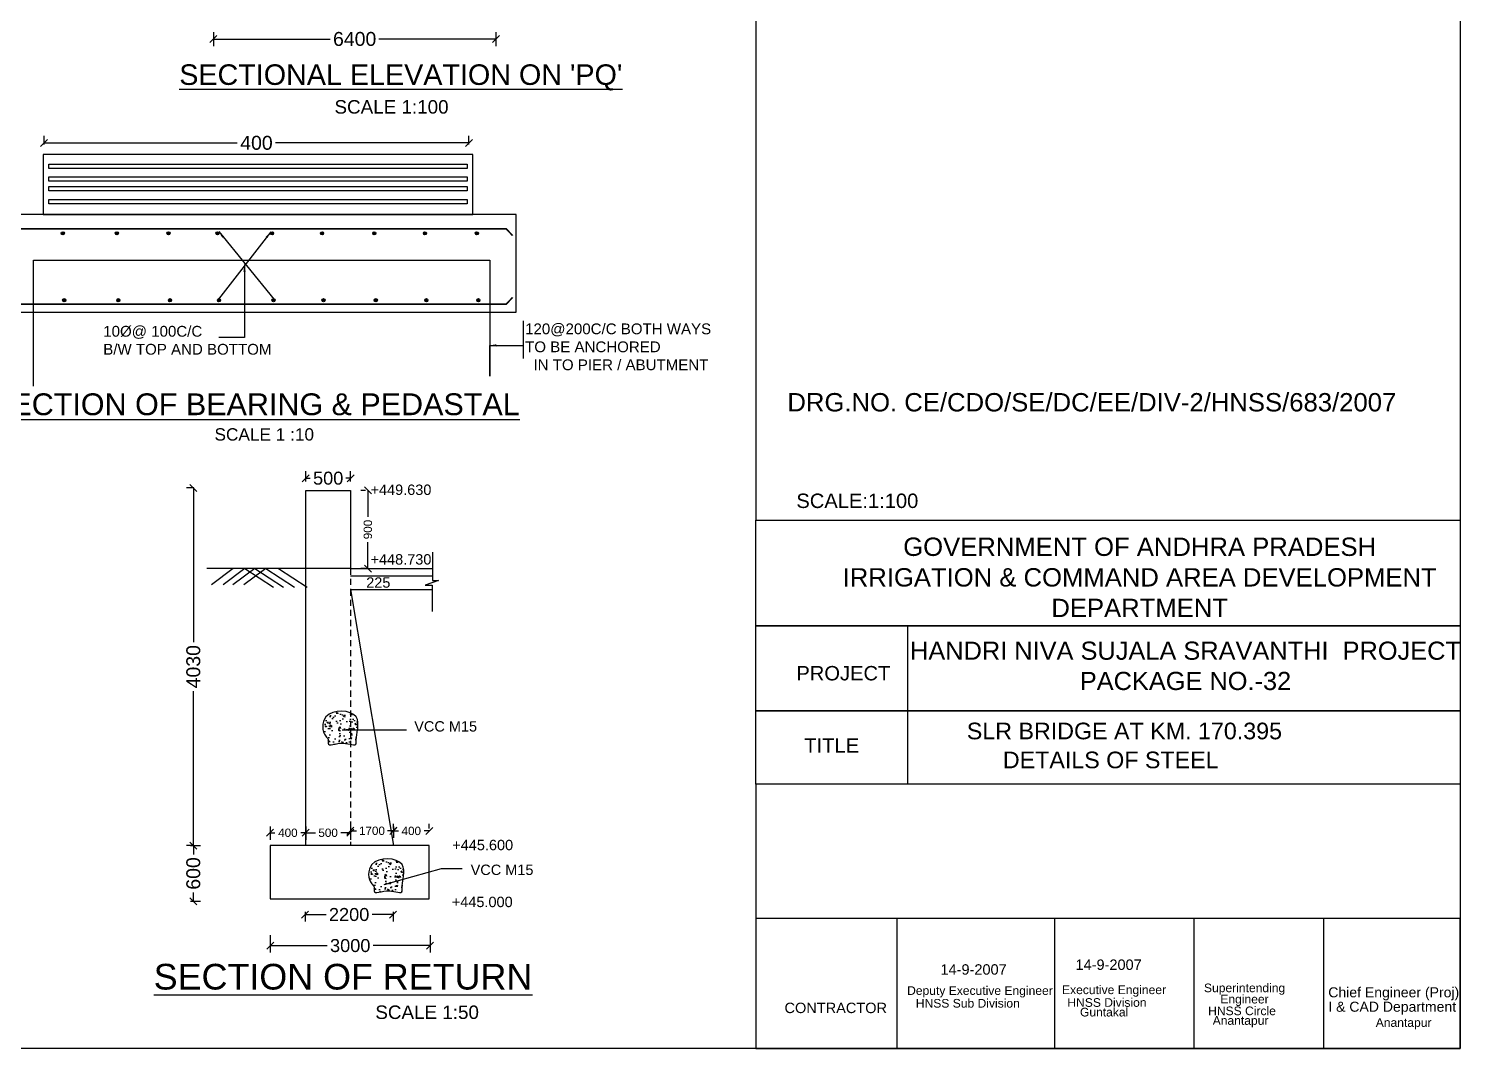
# Model space of a CAD drawing. Header units: inches. Extents: x 19265.7 to 19362, y 19045.1 to 19108.4.
# Drawn here: x 19325.24 to 19361.95, y 19045.12 to 19071.27 of the extents above; entities that cross this region are included whole.
import ezdxf

# ---------------------------------------------------------------- set-up
doc = ezdxf.new("R2010")
doc.units = ezdxf.units.IN
doc.header["$MEASUREMENT"] = 0
doc.linetypes.add('HIDDEN', pattern=[9.525, 6.35, -3.175])
for name, color, linetype in [('DIMENSION', 255, 'Continuous'), ('DRAWING', 2, 'Continuous'), ('HATCH', 7, 'Continuous'), ('TEXT', 255, 'Continuous')]:
    doc.layers.add(name, color=color, linetype=linetype)
doc.styles.get("Standard").update_dxf_attribs({"font": 'arial.ttf'})
doc.dimstyles.get("Standard").update_dxf_attribs({"dimtxt": 0.18, "dimasz": 0.18, "dimexe": 0.18, "dimexo": 0.0625, "dimgap": 0.09, "dimtad": 0, "dimtih": 1, "dimtoh": 1, "dimdec": 4, "dimzin": 0, "dimdsep": 46, "dimtxsty": 'Standard', "dimcen": 0.09, "dimadec": 0, "dimazin": 0, "dimtfac": 1, "dimtdec": 4, "dimtofl": 0, "dimtmove": 0, "dimatfit": 3, "dimfxl": 1, "dimtolj": 1, "dimtzin": 0, "dimarcsym": 0})

# ---------------------------------------------------------------- blocks, each defined once
blk = doc.blocks.new('_Oblique')
at = {"color": 0, "linetype": 'ByBlock', "lineweight": -2}
blk.add_line((-0.5, -0.5), (0.5, 0.5), dxfattribs=at)
blk = doc.blocks.new('*D92')
at = {"layer": 'Defpoints', "color": 0, "transparency": 16777216}
for p in [(19329.979, 19071.244), (19337.222, 19071.244), (19337.222, 19071.006)]:
    blk.add_point(p, dxfattribs=at)
at = {"layer": 'DIMENSION', "color": 0, "lineweight": -2, "transparency": 16777216}
for p, q in [((19329.979, 19071.181), (19329.979, 19070.826)), ((19337.222, 19071.181), (19337.222, 19070.826)), ((19329.979, 19071.006), (19332.977, 19071.006)), ((19337.222, 19071.006), (19334.224, 19071.006))]:
    blk.add_line(p, q, dxfattribs=at)
at = {"layer": 'DIMENSION', "color": 0, "lineweight": -2, "transparency": 16777216, "xscale": 0.18, "yscale": 0.18, "zscale": 0.18, "rotation": 180}
blk.add_blockref('_Oblique', (19329.979, 19071.006), dxfattribs=at)
at = {"layer": 'DIMENSION', "color": 0, "lineweight": -2, "transparency": 16777216, "xscale": 0.18, "yscale": 0.18, "zscale": 0.18}
blk.add_blockref('_Oblique', (19337.222, 19071.006), dxfattribs=at)
at = {"layer": 'DIMENSION', "color": 0, "transparency": 16777216, "insert": (19333.601, 19071.006), "char_height": 0.3571, "attachment_point": 5}
blk.add_mtext('\\A1;6400', dxfattribs=at)
blk = doc.blocks.new('*D111')
at = {"layer": 'Defpoints', "color": 0, "transparency": 16777216}
for p in [(19325.637, 19068.235), (19336.529, 19068.342), (19336.529, 19068.235)]:
    blk.add_point(p, dxfattribs=at)
at = {"layer": 'DIMENSION', "color": 0, "lineweight": -2, "transparency": 16777216}
for p, q in [((19325.637, 19068.298), (19325.637, 19068.522)), ((19325.637, 19068.342), (19330.592, 19068.342)), ((19336.529, 19068.342), (19331.574, 19068.342)), ((19336.529, 19068.298), (19336.529, 19068.522))]:
    blk.add_line(p, q, dxfattribs=at)
at = {"layer": 'DIMENSION', "color": 0, "lineweight": -2, "transparency": 16777216, "xscale": 0.18, "yscale": 0.18, "zscale": 0.18, "rotation": 180}
blk.add_blockref('_Oblique', (19325.637, 19068.342), dxfattribs=at)
at = {"layer": 'DIMENSION', "color": 0, "lineweight": -2, "transparency": 16777216, "xscale": 0.18, "yscale": 0.18, "zscale": 0.18}
blk.add_blockref('_Oblique', (19336.529, 19068.342), dxfattribs=at)
at = {"layer": 'DIMENSION', "color": 0, "transparency": 16777216, "insert": (19331.083, 19068.342), "char_height": 0.3571, "attachment_point": 5}
blk.add_mtext('\\A1;400', dxfattribs=at)
blk = doc.blocks.new('*D124')
at = {"layer": 'Defpoints', "color": 0, "transparency": 16777216}
for p in [(19331.438, 19048.087), (19335.536, 19048.087), (19335.536, 19047.756)]:
    blk.add_point(p, dxfattribs=at)
at = {"layer": 'DIMENSION', "color": 0, "lineweight": -2, "transparency": 16777216}
for p, q in [((19331.438, 19048.024), (19331.438, 19047.576)), ((19335.536, 19048.024), (19335.536, 19047.576)), ((19331.438, 19047.756), (19332.9, 19047.756)), ((19335.536, 19047.756), (19334.074, 19047.756))]:
    blk.add_line(p, q, dxfattribs=at)
at = {"layer": 'DIMENSION', "color": 0, "lineweight": -2, "transparency": 16777216, "xscale": 0.18, "yscale": 0.18, "zscale": 0.18, "rotation": 180}
blk.add_blockref('_Oblique', (19331.438, 19047.756), dxfattribs=at)
at = {"layer": 'DIMENSION', "color": 0, "lineweight": -2, "transparency": 16777216, "xscale": 0.18, "yscale": 0.18, "zscale": 0.18}
blk.add_blockref('_Oblique', (19335.536, 19047.756), dxfattribs=at)
at = {"layer": 'DIMENSION', "color": 0, "transparency": 16777216, "insert": (19333.487, 19047.756), "char_height": 0.3333, "attachment_point": 5}
blk.add_mtext('\\A1;3000', dxfattribs=at)
blk = doc.blocks.new('*D125')
at = {"layer": 'Defpoints', "color": 0, "transparency": 16777216}
for p in [(19332.331, 19048.681), (19334.587, 19048.681), (19334.587, 19048.552)]:
    blk.add_point(p, dxfattribs=at)
at = {"layer": 'DIMENSION', "color": 0, "lineweight": -2, "transparency": 16777216}
for p, q in [((19332.331, 19048.619), (19332.331, 19048.372)), ((19332.331, 19048.552), (19332.869, 19048.552)), ((19334.587, 19048.552), (19334.049, 19048.552)), ((19334.587, 19048.619), (19334.587, 19048.372))]:
    blk.add_line(p, q, dxfattribs=at)
at = {"layer": 'DIMENSION', "color": 0, "lineweight": -2, "transparency": 16777216, "xscale": 0.18, "yscale": 0.18, "zscale": 0.18, "rotation": 180}
blk.add_blockref('_Oblique', (19332.331, 19048.552), dxfattribs=at)
at = {"layer": 'DIMENSION', "color": 0, "lineweight": -2, "transparency": 16777216, "xscale": 0.18, "yscale": 0.18, "zscale": 0.18}
blk.add_blockref('_Oblique', (19334.587, 19048.552), dxfattribs=at)
at = {"layer": 'DIMENSION', "color": 0, "transparency": 16777216, "insert": (19333.459, 19048.552), "char_height": 0.3333, "attachment_point": 5}
blk.add_mtext('\\A1;2200', dxfattribs=at)
blk = doc.blocks.new('*D126')
at = {"layer": 'Defpoints', "color": 0, "transparency": 16777216}
for p in [(19331.432, 19050.872), (19332.346, 19050.872), (19332.346, 19050.649)]:
    blk.add_point(p, dxfattribs=at)
at = {"layer": 'DIMENSION', "color": 0, "lineweight": -2, "transparency": 16777216}
for p, q in [((19331.432, 19050.809), (19331.432, 19050.469)), ((19331.432, 19050.649), (19331.558, 19050.649)), ((19332.346, 19050.649), (19332.219, 19050.649)), ((19332.346, 19050.809), (19332.346, 19050.469))]:
    blk.add_line(p, q, dxfattribs=at)
at = {"layer": 'DIMENSION', "color": 0, "lineweight": -2, "transparency": 16777216, "xscale": 0.18, "yscale": 0.18, "zscale": 0.18, "rotation": 180}
blk.add_blockref('_Oblique', (19331.432, 19050.649), dxfattribs=at)
at = {"layer": 'DIMENSION', "color": 0, "lineweight": -2, "transparency": 16777216, "xscale": 0.18, "yscale": 0.18, "zscale": 0.18}
blk.add_blockref('_Oblique', (19332.346, 19050.649), dxfattribs=at)
at = {"layer": 'DIMENSION', "color": 0, "transparency": 16777216, "insert": (19331.889, 19050.649), "char_height": 0.2143, "attachment_point": 5}
blk.add_mtext('\\A1;400', dxfattribs=at)
blk = doc.blocks.new('*D127')
at = {"layer": 'Defpoints', "color": 0, "transparency": 16777216}
for p in [(19332.346, 19050.872), (19333.494, 19050.872), (19333.494, 19050.649)]:
    blk.add_point(p, dxfattribs=at)
at = {"layer": 'DIMENSION', "color": 0, "lineweight": -2, "transparency": 16777216}
for p, q in [((19332.346, 19050.809), (19332.346, 19050.469)), ((19332.346, 19050.649), (19332.594, 19050.649)), ((19333.494, 19050.649), (19333.246, 19050.649)), ((19333.494, 19050.809), (19333.494, 19050.469))]:
    blk.add_line(p, q, dxfattribs=at)
at = {"layer": 'DIMENSION', "color": 0, "lineweight": -2, "transparency": 16777216, "xscale": 0.18, "yscale": 0.18, "zscale": 0.18, "rotation": 180}
blk.add_blockref('_Oblique', (19332.346, 19050.649), dxfattribs=at)
at = {"layer": 'DIMENSION', "color": 0, "lineweight": -2, "transparency": 16777216, "xscale": 0.18, "yscale": 0.18, "zscale": 0.18}
blk.add_blockref('_Oblique', (19333.494, 19050.649), dxfattribs=at)
at = {"layer": 'DIMENSION', "color": 0, "transparency": 16777216, "insert": (19332.92, 19050.649), "char_height": 0.2143, "attachment_point": 5}
blk.add_mtext('\\A1;500', dxfattribs=at)
blk = doc.blocks.new('*D128')
at = {"layer": 'Defpoints', "color": 0, "transparency": 16777216}
for p in [(19333.494, 19050.872), (19334.594, 19050.872), (19334.594, 19050.7)]:
    blk.add_point(p, dxfattribs=at)
at = {"layer": 'DIMENSION', "color": 0, "lineweight": -2, "transparency": 16777216}
for p, q in [((19333.494, 19050.809), (19333.494, 19050.52)), ((19333.494, 19050.7), (19333.644, 19050.7)), ((19334.594, 19050.7), (19334.443, 19050.7)), ((19334.594, 19050.809), (19334.594, 19050.52))]:
    blk.add_line(p, q, dxfattribs=at)
at = {"layer": 'DIMENSION', "color": 0, "lineweight": -2, "transparency": 16777216, "xscale": 0.18, "yscale": 0.18, "zscale": 0.18, "rotation": 180}
blk.add_blockref('_Oblique', (19333.494, 19050.7), dxfattribs=at)
at = {"layer": 'DIMENSION', "color": 0, "lineweight": -2, "transparency": 16777216, "xscale": 0.18, "yscale": 0.18, "zscale": 0.18}
blk.add_blockref('_Oblique', (19334.594, 19050.7), dxfattribs=at)
at = {"layer": 'DIMENSION', "color": 0, "transparency": 16777216, "insert": (19334.044, 19050.7), "char_height": 0.2143, "attachment_point": 5}
blk.add_mtext('\\A1;1700', dxfattribs=at)
blk = doc.blocks.new('*D129')
at = {"layer": 'Defpoints', "color": 0, "transparency": 16777216}
for p in [(19334.594, 19050.697), (19335.513, 19050.697), (19335.513, 19050.697)]:
    blk.add_point(p, dxfattribs=at)
at = {"layer": 'DIMENSION', "color": 0, "lineweight": -2, "transparency": 16777216}
for p, q in [((19334.594, 19050.759), (19334.594, 19050.877)), ((19334.594, 19050.697), (19334.723, 19050.697)), ((19335.513, 19050.697), (19335.384, 19050.697)), ((19335.513, 19050.759), (19335.513, 19050.877))]:
    blk.add_line(p, q, dxfattribs=at)
at = {"layer": 'DIMENSION', "color": 0, "lineweight": -2, "transparency": 16777216, "xscale": 0.18, "yscale": 0.18, "zscale": 0.18, "rotation": 180}
blk.add_blockref('_Oblique', (19334.594, 19050.697), dxfattribs=at)
at = {"layer": 'DIMENSION', "color": 0, "lineweight": -2, "transparency": 16777216, "xscale": 0.18, "yscale": 0.18, "zscale": 0.18}
blk.add_blockref('_Oblique', (19335.513, 19050.697), dxfattribs=at)
at = {"layer": 'DIMENSION', "color": 0, "transparency": 16777216, "insert": (19335.053, 19050.697), "char_height": 0.2143, "attachment_point": 5}
blk.add_mtext('\\A1;400', dxfattribs=at)
blk = doc.blocks.new('*D130')
at = {"layer": 'Defpoints', "color": 0, "transparency": 16777216}
for p in [(19333.94, 19059.43), (19333.94, 19057.425), (19333.94, 19057.425)]:
    blk.add_point(p, dxfattribs=at)
at = {"layer": 'DIMENSION', "color": 0, "lineweight": -2, "transparency": 16777216}
for p, q in [((19333.878, 19059.43), (19333.76, 19059.43)), ((19333.94, 19059.43), (19333.94, 19058.754)), ((19333.94, 19057.425), (19333.94, 19058.101)), ((19333.878, 19057.425), (19333.76, 19057.425))]:
    blk.add_line(p, q, dxfattribs=at)
at = {"layer": 'DIMENSION', "color": 0, "lineweight": -2, "transparency": 16777216, "xscale": 0.18, "yscale": 0.18, "zscale": 0.18}
for p, rotation in [((19333.94, 19059.43), 90), ((19333.94, 19057.425), 270)]:
    blk.add_blockref('_Oblique', p, dxfattribs=dict(at, rotation=rotation))
at = {"layer": 'DIMENSION', "color": 0, "transparency": 16777216, "insert": (19333.94, 19058.427), "char_height": 0.2143, "attachment_point": 5, "rotation": 90}
blk.add_mtext('\\A1;900', dxfattribs=at)
blk = doc.blocks.new('*D131')
at = {"layer": 'Defpoints', "color": 0, "transparency": 16777216}
for p in [(19333.497, 19059.742), (19332.346, 19059.596), (19333.497, 19059.596)]:
    blk.add_point(p, dxfattribs=at)
at = {"layer": 'DIMENSION', "color": 0, "lineweight": -2, "transparency": 16777216}
for p, q in [((19332.346, 19059.659), (19332.346, 19059.922)), ((19332.346, 19059.742), (19332.464, 19059.742)), ((19333.497, 19059.742), (19333.379, 19059.742)), ((19333.497, 19059.659), (19333.497, 19059.922))]:
    blk.add_line(p, q, dxfattribs=at)
at = {"layer": 'DIMENSION', "color": 0, "lineweight": -2, "transparency": 16777216, "xscale": 0.18, "yscale": 0.18, "zscale": 0.18, "rotation": 180}
blk.add_blockref('_Oblique', (19332.346, 19059.742), dxfattribs=at)
at = {"layer": 'DIMENSION', "color": 0, "lineweight": -2, "transparency": 16777216, "xscale": 0.18, "yscale": 0.18, "zscale": 0.18}
blk.add_blockref('_Oblique', (19333.497, 19059.742), dxfattribs=at)
at = {"layer": 'DIMENSION', "color": 0, "transparency": 16777216, "insert": (19332.922, 19059.742), "char_height": 0.3333, "attachment_point": 5}
blk.add_mtext('\\A1;500', dxfattribs=at)
blk = doc.blocks.new('*D132')
at = {"layer": 'Defpoints', "color": 0, "transparency": 16777216}
for p in [(19329.542, 19059.495), (19329.465, 19050.322), (19329.542, 19050.322)]:
    blk.add_point(p, dxfattribs=at)
at = {"layer": 'DIMENSION', "color": 0, "lineweight": -2, "transparency": 16777216}
for p, q in [((19329.479, 19059.495), (19329.285, 19059.495)), ((19329.465, 19059.495), (19329.465, 19055.538)), ((19329.465, 19050.322), (19329.465, 19054.279)), ((19329.479, 19050.322), (19329.285, 19050.322))]:
    blk.add_line(p, q, dxfattribs=at)
at = {"layer": 'DIMENSION', "color": 0, "lineweight": -2, "transparency": 16777216, "xscale": 0.18, "yscale": 0.18, "zscale": 0.18}
for p, rotation in [((19329.465, 19059.495), 90), ((19329.465, 19050.322), 270)]:
    blk.add_blockref('_Oblique', p, dxfattribs=dict(at, rotation=rotation))
at = {"layer": 'DIMENSION', "color": 0, "transparency": 16777216, "insert": (19329.465, 19054.909), "char_height": 0.3571, "attachment_point": 5, "rotation": 90}
blk.add_mtext('\\A1;4030', dxfattribs=at)
blk = doc.blocks.new('*D133')
at = {"layer": 'Defpoints', "color": 0, "transparency": 16777216}
for p in [(19329.328, 19050.322), (19329.328, 19048.892), (19329.465, 19048.892)]:
    blk.add_point(p, dxfattribs=at)
at = {"layer": 'DIMENSION', "color": 0, "lineweight": -2, "transparency": 16777216}
for p, q in [((19329.39, 19050.322), (19329.645, 19050.322)), ((19329.465, 19050.322), (19329.465, 19050.092)), ((19329.465, 19048.892), (19329.465, 19049.122)), ((19329.39, 19048.892), (19329.645, 19048.892))]:
    blk.add_line(p, q, dxfattribs=at)
at = {"layer": 'DIMENSION', "color": 0, "lineweight": -2, "transparency": 16777216, "xscale": 0.18, "yscale": 0.18, "zscale": 0.18}
for p, rotation in [((19329.465, 19050.322), 90), ((19329.465, 19048.892), 270)]:
    blk.add_blockref('_Oblique', p, dxfattribs=dict(at, rotation=rotation))
at = {"layer": 'DIMENSION', "color": 0, "transparency": 16777216, "insert": (19329.465, 19049.607), "char_height": 0.3571, "attachment_point": 5, "rotation": 90}
blk.add_mtext('\\A1;600', dxfattribs=at)

msp = doc.modelspace()

# ---------------------------------------------------------------- hatches: boundary and pattern name
at = {"layer": 'HATCH'}
for points in [[(19326.15777, 19066.02355, 1), (19326.07607, 19066.02355, 1)], [(19327.54335, 19066.02355, 1), (19327.46164, 19066.02355, 1)], [(19328.86769, 19066.02355, 1), (19328.78598, 19066.02355, 1)], [(19330.12414, 19066.02355, 1), (19330.04244, 19066.02355, 1)], [(19331.52256, 19066.02355, 1), (19331.44086, 19066.02355, 1)], [(19332.80614, 19066.02355, 1), (19332.72443, 19066.02355, 1)], [(19334.14538, 19066.02355, 1), (19334.06367, 19066.02355, 1)], [(19335.44382, 19066.02355, 1), (19335.36212, 19066.02355, 1)], [(19336.77621, 19066.02355, 1), (19336.69451, 19066.02355, 1)], [(19326.1955, 19064.30756, 1), (19326.1138, 19064.30756, 1)], [(19327.58108, 19064.30756, 1), (19327.49937, 19064.30756, 1)], [(19328.90542, 19064.30756, 1), (19328.82371, 19064.30756, 1)], [(19330.16187, 19064.30756, 1), (19330.08016, 19064.30756, 1)], [(19331.56029, 19064.30756, 1), (19331.47859, 19064.30756, 1)], [(19332.84386, 19064.30756, 1), (19332.76216, 19064.30756, 1)], [(19334.18311, 19064.30756, 1), (19334.1014, 19064.30756, 1)], [(19335.48155, 19064.30756, 1), (19335.39984, 19064.30756, 1)], [(19336.81394, 19064.30756, 1), (19336.73223, 19064.30756, 1)]]:
    msp.add_hatch(color=256, dxfattribs=at).paths.add_polyline_path(points)
h = msp.add_hatch(dxfattribs=at)
h.set_pattern_fill('AR-CONC', color=256, scale=0.05, style=0)
h.set_pattern_definition([(50, (-1.17806, 3.78603), (0.3586300913, -0.0313760675), [0.0375, -0.4125]), (355, (-1.17806, 3.78603), (-0.069375667, 0.376096067), [0.03, -0.33]), (100.4514, (-1.14817, 3.7834), (0.289254691, 0.344719771), [0.031870095, -0.350571056]), (46.1842, (-1.17806, 3.88603), (0.533620524, -0.082759507), [0.05625, -0.61875]), (96.6356, (-1.1336, 3.87913), (0.467331353, 0.487058935), [0.047805144, -0.5258565]), (351.1842, (-1.17806, 3.88603), (0.467330973, 0.4870593), [0.045, -0.495]), (21, (-1.12806, 3.86103), (0.298453526, -0.2013094453), [0.0375, -0.4125]), (326, (-1.12806, 3.86103), (0.121657666, 0.3625750225), [0.03, -0.33]), (71.4514, (-1.1032, 3.84425), (0.4201113143, 0.1612652484), [0.031870095, -0.350571056]), (37.5, (-1.17806, 3.78603), (0.00607992766, 0.1664469269), [0, -0.326, 0, -0.335, 0, -0.33125]), (7.5, (-1.17806, 3.78603), (0.1315347687, 0.1972058559), [0, -0.191, 0, -0.3185, 0, -0.12625]), (327.5, (-1.28956, 3.78603), (0.2669112181, -0.0112774359), [0, -0.125, 0, -0.39, 0, -0.5175]), (317.5, (-1.33956, 3.78603), (0.2915930847, 0.0500524912), [0, -0.1625, 0, -0.259, 0, -0.3675])])
edge = h.paths.add_edge_path()
edge.add_spline(control_points=[(19332.86486, 19053.12423), (19332.75464, 19053.24748), (19332.7455, 19053.85195), (19333.88896, 19053.78236), (19333.62802, 19053.1942), (19333.64633, 19052.84242), (19333.28144, 19053.05052), (19332.87981, 19052.81691), (19332.9358, 19053.05137), (19332.88652, 19053.1), (19332.86486, 19053.12423)], knot_values=[0, 0, 0, 0, 0.49602842, 1.27059718, 1.90954907, 1.94213602, 2.27211119, 2.66245689, 2.75695177, 2.85445229, 2.85445229, 2.85445229, 2.85445229], degree=3, periodic=0)
h = msp.add_hatch(dxfattribs=at)
h.set_pattern_fill('AR-CONC', color=256, scale=0.05, style=0)
h.set_pattern_definition([(50, (0, 0), (0.3586300913, -0.0313760675), [0.0375, -0.4125]), (355, (0, 0), (-0.069375667, 0.376096067), [0.03, -0.33]), (100.4514, (0.0299, -0.0026), (0.289254691, 0.344719771), [0.031870095, -0.350571056]), (46.1842, (0, 0.1), (0.533620524, -0.082759507), [0.05625, -0.61875]), (96.6356, (0.04447, 0.0931), (0.467331353, 0.487058935), [0.047805144, -0.5258565]), (351.1842, (0, 0.1), (0.467330973, 0.4870593), [0.045, -0.495]), (21, (0.05, 0.075), (0.298453526, -0.2013094453), [0.0375, -0.4125]), (326, (0.05, 0.075), (0.121657666, 0.3625750225), [0.03, -0.33]), (71.4514, (0.07487, 0.05822), (0.4201113143, 0.1612652484), [0.031870095, -0.350571056]), (37.5, (0, 0), (0.00607992766, 0.1664469269), [0, -0.326, 0, -0.335, 0, -0.33125]), (7.5, (0, 0), (0.1315347687, 0.1972058559), [0, -0.191, 0, -0.3185, 0, -0.12625]), (327.5, (-0.1115, 0), (0.2669112181, -0.0112774359), [0, -0.125, 0, -0.39, 0, -0.5175]), (317.5, (-0.1615, 0), (0.2915930847, 0.0500524912), [0, -0.1625, 0, -0.259, 0, -0.3675])])
edge = h.paths.add_edge_path()
edge.add_spline(control_points=[(19334.04291, 19049.3382), (19333.9327, 19049.46145), (19333.92356, 19050.06592), (19335.06702, 19049.99633), (19334.80608, 19049.40817), (19334.82439, 19049.0564), (19334.4595, 19049.26449), (19334.05787, 19049.03088), (19334.11386, 19049.26534), (19334.06458, 19049.31397), (19334.04291, 19049.3382)], knot_values=[0, 0, 0, 0, 0.49602842, 1.27059718, 1.90954907, 1.94213602, 2.27211119, 2.66245689, 2.75695177, 2.85445229, 2.85445229, 2.85445229, 2.85445229], degree=3, periodic=0)

# ---------------------------------------------------------------- linework, layer by layer
at = {"layer": 'DIMENSION', "ltscale": 0.02}
for points in [[(19343.88602, 19091.87621), (19343.88602, 19058.66706)], [(19361.94423, 19052.9872), (19361.94423, 19048.45006)], [(19343.88602, 19051.89414), (19343.88602, 19048.45006)], [(19347.50393, 19048.45006), (19347.50393, 19045.12123)], [(19351.54459, 19048.45006), (19351.54459, 19045.12123)], [(19355.1185, 19048.45006), (19355.1185, 19045.12123)], [(19358.44458, 19048.45006), (19358.44458, 19045.12123)]]:
    msp.add_lwpolyline(points, dxfattribs=at)
at = {"layer": 'DIMENSION'}
for points in [[(19325.36588, 19062.10417), (19325.36588, 19065.33379), (19337.07078, 19065.33379), (19337.07078, 19062.35968), (19337.06512, 19063.14817)], [(19337.92571, 19063.77466), (19337.92571, 19062.81609)]]:
    msp.add_lwpolyline(points, dxfattribs=at)
at = {"layer": 'DIMENSION', "ltscale": 0.02}
for points in [[(19343.88602, 19058.66706), (19361.94423, 19058.66706), (19361.94423, 19055.95345), (19343.88602, 19055.95345)], [(19343.88602, 19055.95345), (19361.94423, 19055.95345), (19361.94423, 19053.77415), (19343.88602, 19053.77415)], [(19343.88602, 19055.95345), (19347.77699, 19055.95345), (19347.77699, 19051.89414), (19343.88602, 19051.89414)], [(19343.88602, 19053.77415), (19361.94423, 19053.77415), (19361.94423, 19051.89414), (19343.88602, 19051.89414)], [(19343.88602, 19045.12123), (19361.94423, 19045.12123), (19361.94423, 19048.45006), (19343.88602, 19048.45006)]]:
    msp.add_lwpolyline(points, close=True, dxfattribs=at)
at = {"layer": 'DRAWING'}
for points in [[(19361.94423, 19045.12123), (19265.7442, 19045.12123), (19265.7442, 19108.4331), (19361.94423, 19108.4331)], [(19325.61738, 19066.50461), (19336.62836, 19066.50461), (19336.62836, 19068.04465), (19325.61738, 19068.04465), (19325.61738, 19066.50461)], [(19325.76311, 19067.79739), (19336.48687, 19067.79739), (19336.48687, 19067.68647), (19325.76311, 19067.68647)], [(19325.76311, 19067.47054), (19336.48687, 19067.47054), (19336.48687, 19067.35962), (19325.76311, 19067.35962)], [(19325.76311, 19067.22019), (19336.48687, 19067.22019), (19336.48687, 19067.10927), (19325.76311, 19067.10927)], [(19325.76311, 19066.89334), (19336.48687, 19066.89334), (19336.48687, 19066.78242), (19325.76311, 19066.78242)], [(19324.55086, 19064.00511), (19337.74032, 19064.00511), (19337.74032, 19066.50717), (19324.55086, 19066.50717)], [(19331.43702, 19048.95755), (19335.51274, 19048.95755), (19335.51274, 19050.32199), (19334.594, 19050.32199), (19333.49377, 19050.32199), (19332.34596, 19050.32199), (19331.43161, 19050.32199)]]:
    msp.add_lwpolyline(points, close=True, dxfattribs=at)
at = {"layer": 'DRAWING', "const_width": 0.04}
for points in [[(19324.64461, 19066.02064), (19324.82763, 19066.13643), (19337.49037, 19066.13643), (19337.6517, 19065.96287)], [(19324.64461, 19064.3237), (19324.82763, 19064.2079), (19337.49037, 19064.2079), (19337.6517, 19064.38147)]]:
    msp.add_lwpolyline(points, dxfattribs=at)
at = {"layer": 'DRAWING'}
for points in [[(19332.34596, 19050.32199), (19332.34596, 19057.43018), (19332.34596, 19059.43013), (19333.49715, 19059.43013), (19333.49715, 19057.42473)], [(19335.59654, 19057.84285), (19335.59654, 19057.12009), (19335.75489, 19057.12009), (19335.40714, 19057.00221), (19335.59033, 19057.00221), (19335.59033, 19056.32727)], [(19333.49715, 19057.42473), (19329.81389, 19057.42473)], [(19330.4865, 19057.42473), (19329.92726, 19057.0061)], [(19330.7862, 19057.42473), (19330.22696, 19057.0061)], [(19331.03756, 19057.42473), (19330.47832, 19057.0061)], [(19331.32275, 19057.42473), (19330.76351, 19057.0061)], [(19330.7862, 19057.42473), (19331.52242, 19056.95297)], [(19331.03756, 19057.42473), (19331.77378, 19056.95297)], [(19331.32275, 19057.42473), (19332.05897, 19056.95297)], [(19331.6466, 19057.42473), (19332.38282, 19056.95297)], [(19333.49715, 19057.42473), (19335.59481, 19057.42473)], [(19333.49715, 19057.24057), (19335.59654, 19057.24057)], [(19333.49715, 19056.88666), (19334.59376, 19050.32199)], [(19333.49715, 19056.88666), (19335.59033, 19056.88666)]]:
    msp.add_lwpolyline(points, dxfattribs=at)
at = {"layer": 'DRAWING', "linetype": 'HIDDEN', "ltscale": 0.025}
msp.add_lwpolyline([(19333.49715, 19057.42473), (19333.49715, 19056.88666), (19333.49715, 19050.32199)], dxfattribs=at)
at = {"layer": 'DRAWING'}
for centre in [(19326.11692, 19066.02355), (19327.5025, 19066.02355), (19328.82684, 19066.02355), (19330.08329, 19066.02355), (19331.48171, 19066.02355), (19332.76528, 19066.02355), (19334.10453, 19066.02355), (19335.40297, 19066.02355), (19336.73536, 19066.02355), (19326.15465, 19064.30756), (19327.54023, 19064.30756), (19328.86456, 19064.30756), (19330.12102, 19064.30756), (19331.51944, 19064.30756), (19332.80301, 19064.30756), (19334.14225, 19064.30756), (19335.4407, 19064.30756), (19336.77309, 19064.30756)]:
    msp.add_circle(centre, 0.04085, dxfattribs=at)
at = {"layer": 'HATCH', "start_tangent": (-0.6665717, 0.74544092), "end_tangent": (-0.6665717, 0.74544092)}
for points in [[(19332.86486, 19053.12423), (19332.86486, 19053.62026), (19333.63942, 19053.62026), (19333.63942, 19052.9813), (19333.63942, 19052.94872), (19333.30945, 19052.94872), (19332.9191, 19052.94872), (19332.9191, 19053.04321), (19332.86486, 19053.12423)], [(19334.04291, 19049.3382), (19334.04291, 19049.83423), (19334.81748, 19049.83423), (19334.81748, 19049.19528), (19334.81748, 19049.16269), (19334.48751, 19049.16269), (19334.09716, 19049.16269), (19334.09716, 19049.25718), (19334.04291, 19049.3382)]]:
    msp.add_spline(points, degree=3, dxfattribs=at)

# ---------------------------------------------------------------- texts
at = {"layer": 'TEXT'}
for s, height, p in [("%%USECTIONAL ELEVATION ON 'PQ'", 0.5268042, (19329.10396, 19069.82947)), ('SCALE 1:100', 0.3456, (19333.08414, 19069.09307)), ('%%USECTION OF BEARING & PEDASTAL', 0.5597295, (19324.27791, 19061.35939)), (' SCALE 1 :10', 0.3160825, (19329.88429, 19060.70841)), ('SLR BRIDGE AT KM. 170.395 ', 0.426682, (19349.29712, 19053.04731)), ('%%USECTION OF RETURN', 0.6585053, (19328.44775, 19046.63009)), ('Deputy Executive Engineer', 0.221653, (19347.76671, 19046.49266)), (' Executive Engineer', 0.221653, (19351.65263, 19046.51236)), ('Superintending ', 0.221653, (19355.37846, 19046.56156)), ('Chief Engineer (Proj)', 0.2574249, (19358.56603, 19046.42988)), ('SCALE 1:50', 0.3456, (19334.13095, 19045.87488)), ('HNSS Sub Division', 0.221653, (19347.98984, 19046.16682)), ('HNSS Division', 0.221653, (19351.87576, 19046.18652)), ('Guntakal', 0.221653, (19352.19894, 19045.93987)), ('HNSS Circle', 0.221653, (19355.48491, 19045.97226)), ('I & CAD Department', 0.2574249, (19358.5661, 19046.06083)), ('Anantapur', 0.221653, (19355.60234, 19045.72561)), ('Anantapur', 0.221653, (19359.78324, 19045.6728))]:
    msp.add_text(s, height=height, dxfattribs=at).set_placement(p)
for s, insert, char_height, width, attachment_point in [('10{\\fArial|b0|i0|c0|p32;Ø@ }100C/C \\PB/W TOP AND BOTTOM', (19327.15481, 19063.64879), 0.27648, 4.7980421, 1), ('120{\\fArial|b0|i0|c0|p32;@}200C/C BOTH WAYS\\PTO BE ANCHORED\\P  IN TO PIER / ABUTMENT', (19337.97163, 19063.71138), 0.27648, 4.7980421, 1), ('{\\fArial|b0|i0|c0|p32;+449.630}', (19334.00786, 19059.58038), 0.266112, 7.0380288, 1), ('{\\fArial|b0|i0|c0|p32;+448.730}', (19334.00786, 19057.79497), 0.266112, 7.0380288, 1), ('{\\fArial|b0|i0|c0|p32;225}', (19333.89742, 19057.20084), 0.266112, 7.0380288, 1), ('HANDRI NIVA SUJALA SRAVANTHI  PROJECT\\PPACKAGE NO.-32', (19354.90458, 19055.55244), 0.4654713, 19.948769, 2), ('{\\fArial|b0|i0|c0|p32;VCC M15}', (19335.12856, 19053.51213), 0.266112, 7.0380288, 1), ('DETAILS OF STEEL', (19350.22209, 19052.73139), 0.426682, 14.4218517, 1), ('{\\fArial|b0|i0|c0|p32;+445.600}', (19336.10342, 19050.4693), 0.266112, 7.0380288, 1), ('{\\fArial|b0|i0|c0|p32;VCC M15}', (19336.57492, 19049.83368), 0.266112, 7.0380288, 1), ('{\\fArial|b0|i0|c0|p32;+445.000}', (19336.09163, 19049.00973), 0.266112, 7.0380288, 1), ('Engineer', (19355.79732, 19046.49495), 0.221653, 1.2802048, 1)]:
    msp.add_mtext(s, dxfattribs=dict(at, insert=insert, char_height=char_height, width=width, attachment_point=attachment_point))
at = {"layer": 'TEXT', "color": 7}
for s, insert, char_height, width, attachment_point in [('\\pt3.7681;DRG.NO. CE/CDO/SE/DC/EE/DIV-2/HNSS/683/2007', (19344.69687, 19061.92627), 0.4710126, 17.2926776, 1), ('\\pt2.95537;SCALE:1:100', (19344.92727, 19059.34829), 0.3694216, 4.1683076, 1), ('GOVERNMENT OF ANDHRA PRADESH\\PIRRIGATION & COMMAND AREA DEVELOPMENT DEPARTMENT', (19353.72955, 19057.20066), 0.4706194, 18.0886044, 5), ('PROJECT', (19344.92727, 19054.92708), 0.369422, 3.0023888, 1), ('TITLE', (19345.13123, 19053.07452), 0.369422, 3.0023888, 1), ('14-9-2007', (19348.62206, 19047.14308), 0.266684, 3.9703828, 4), ('14-9-2007', (19352.08426, 19047.26535), 0.266684, 3.9703828, 4), ('\\PCONTRACTOR', (19344.62331, 19046.37939), 0.266684, 3.9703828, 4)]:
    msp.add_mtext(s, dxfattribs=dict(at, insert=insert, char_height=char_height, width=width, attachment_point=attachment_point))

# ---------------------------------------------------------------- dimensions: what is measured, and where the dimension line sits
at = {"layer": 'DIMENSION'}
for base, p1, p2, text, override, picture, middle in [((19337.22231, 19071.00605), (19329.9789, 19071.24384), (19337.22231, 19071.24384), '6400', {"dimtxt": 0.357143, "dimblk1": 'Oblique', "dimblk2": 'Oblique', "dimsah": 1}, '*D92', (19333.6006, 19071.00605)), ((19336.529, 19068.34223), (19325.6371, 19068.23505), (19336.529, 19068.23505), '400', {"dimtxt": 0.357143, "dimblk1": 'Oblique', "dimblk2": 'Oblique', "dimsah": 1}, '*D111', (19331.08305, 19068.34223)), ((19333.49715, 19059.7423), (19332.34596, 19059.59633), (19333.49715, 19059.59633), '500', {"dimtxt": 0.333333, "dimblk1": 'Oblique', "dimblk2": 'Oblique', "dimsah": 1}, '*D131', (19332.92156, 19059.7423)), ((19332.34596, 19050.64909), (19331.43161, 19050.87173), (19332.34596, 19050.87173), '400', {"dimtxt": 0.214286, "dimblk1": 'Oblique', "dimblk2": 'Oblique', "dimsah": 1}, '*D126', (19331.88879, 19050.64909)), ((19333.49377, 19050.64909), (19332.34596, 19050.87173), (19333.49377, 19050.87173), '500', {"dimtxt": 0.214286, "dimblk1": 'Oblique', "dimblk2": 'Oblique', "dimsah": 1}, '*D127', (19332.91987, 19050.64909)), ((19334.594, 19050.70036), (19333.49377, 19050.87173), (19334.594, 19050.87173), '1700', {"dimtxt": 0.214286, "dimblk1": 'Oblique', "dimblk2": 'Oblique', "dimsah": 1}, '*D128', (19334.04389, 19050.70036)), ((19335.51274, 19050.69659), (19334.594, 19050.69659), (19335.51274, 19050.69659), '400', {"dimtxt": 0.214286, "dimblk1": 'Oblique', "dimblk2": 'Oblique', "dimsah": 1}, '*D129', (19335.05337, 19050.69659)), ((19334.58711, 19048.5523), (19332.3314, 19048.68147), (19334.58711, 19048.68147), '2200', {"dimtxt": 0.333333, "dimblk1": 'Oblique', "dimblk2": 'Oblique', "dimsah": 1}, '*D125', (19333.45925, 19048.5523)), ((19335.53559, 19047.75561), (19331.43816, 19048.0868), (19335.53559, 19048.0868), '3000', {"dimtxt": 0.333333, "dimblk1": 'Oblique', "dimblk2": 'Oblique', "dimsah": 1}, '*D124', (19333.48688, 19047.75561))]:
    dim = msp.add_linear_dim(base=base, p1=p1, p2=p2, text=text, dimstyle='Standard', override=override, dxfattribs=at)
    dim.commit()
    dim.dimension.update_dxf_attribs({"geometry": picture, "text_midpoint": middle})
for base, p1, p2, text, override, picture, middle in [((19329.46453, 19050.32199), (19329.54169, 19059.49515), (19329.54169, 19050.32199), '4030', {"dimtxt": 0.357143, "dimblk1": 'Oblique', "dimblk2": 'Oblique', "dimsah": 1}, '*D132', (19329.46453, 19054.90857)), ((19333.94033, 19057.42473), (19333.94033, 19059.43013), (19333.94033, 19057.42473), '900', {"dimtxt": 0.214286, "dimblk1": 'Oblique', "dimblk2": 'Oblique', "dimsah": 1}, '*D130', (19333.94033, 19058.42743)), ((19329.46453, 19048.89169), (19329.32768, 19050.32199), (19329.32768, 19048.89169), '600', {"dimtxt": 0.357143, "dimblk1": 'Oblique', "dimblk2": 'Oblique', "dimsah": 1}, '*D133', (19329.46453, 19049.60684))]:
    dim = msp.add_linear_dim(base=base, p1=p1, p2=p2, angle=90, text=text, dimstyle='Standard', override=override, dxfattribs=at)
    dim.commit()
    dim.dimension.update_dxf_attribs({"geometry": picture, "text_midpoint": middle, "text_rotation": 90})

# ---------------------------------------------------------------- leaders
for points in [[(19331.45383, 19066.06207), (19330.10619, 19064.33772)], [(19330.11592, 19066.06614), (19331.53589, 19064.3297)], [(19330.77736, 19065.21957), (19330.77736, 19063.35536), (19330.12125, 19063.35536)], [(19337.05794, 19063.14869), (19337.92571, 19063.14869)], [(19333.2786, 19053.29073), (19334.9327, 19053.29073)], [(19334.36118, 19049.31945), (19335.83015, 19049.73643), (19336.35958, 19049.73643)]]:
    msp.add_leader(points, dimstyle='Standard', override={"dimgap": 0.09, "dimtad": 0}, dxfattribs=at)

doc.saveas('drawing.dxf')
